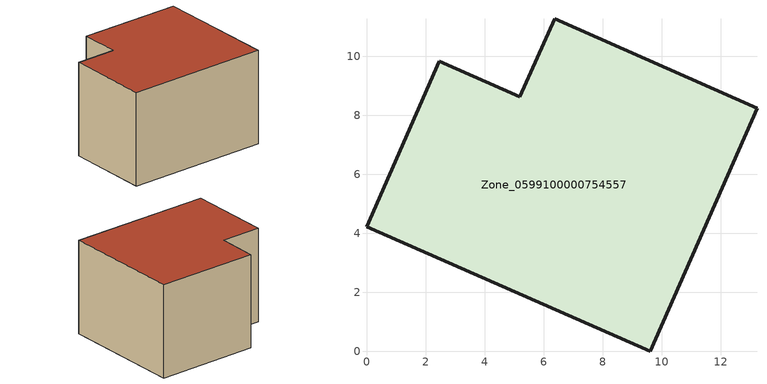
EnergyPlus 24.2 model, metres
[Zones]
Zone_0599100000754557
 floor ground (C_G): 9.62,0 0,4.22 2.46,9.82 5.2,8.63 6.38,11.27 13.23,8.24 z0
 wall outside (C_F): 0,4.22 9.62,0 13.23,8.24 6.38,11.27 5.2,8.63 2.46,9.82 0,4.22 z0:6.92
 roof outside (C_R): 2.46,9.82 0,4.22 9.62,0 13.23,8.24 6.38,11.27 5.2,8.63 z6.92
[BUILDING]
Pand.0599100000754557: North Axis=0; Terrain=City; Loads Convergence Tolerance Value=0.04; Temperature Convergence Tolerance Value=0.4; Solar Distribution=FullExterior; Maximum Number of Warmup Days=25; Minimum Number of Warmup Days=1
[Site:Location]
Rotterdam.The.Hague.AP_ZH_NLD Design_Conditions: Latitude=51.96; Longitude=4.45; Time Zone=1; Elevation=-4.5
[SITE:GROUNDTEMPERATURE:BUILDINGSURFACE]
18, 18, 18, 18, 18, 18, 18, 18, 18, 18, 18, 18
[MATERIAL] Thermal Absorptance=0.9; Solar Absorptance=0.7; Visible Absorptance=0.7
Name | Roughness | Thickness | Conductivity | Density | Specific Heat
G.D.2006-2014 | MediumSmooth | 0.15 | 0.06 | 540 | 1210
F.D.2006-2014 | Rough | 0.3 | 0.12 | 1920 | 840
R.D.2006-2014 | MediumRough | 0.2 | 0.08 | 1500 | 1000
[CONSTRUCTION]
C_G: G.D.2006-2014
C_F: F.D.2006-2014
C_R: R.D.2006-2014
[ZONE]
Zone_0599100000754557: Type=1; Multiplier=1; Ceiling Height=Autocalculate; Volume=Autocalculate; Floor Area=autocalculate; Part of Total Floor Area=Yes
[ZONEINFILTRATION:DESIGNFLOWRATE]
Infil_Zone_0599100000754557: Zone or ZoneList or Space or SpaceList=Zone_0599100000754557; Schedule=AlwaysOn; Design Flow Rate Calculation Method=Flow/Area; Flow Rate per Floor Area=0.0021; Constant Term Coefficient=1; Temperature Term Coefficient=0; Velocity Term Coefficient=0; Velocity Squared Term Coefficient=0
[HVACTEMPLATE:ZONE:IDEALLOADSAIRSYSTEM]
Zone_0599100000754557: Maximum Heating Supply Air Temperature=50; Minimum Cooling Supply Air Temperature=13; Maximum Heating Supply Air Humidity Ratio=0.0156; Minimum Cooling Supply Air Humidity Ratio=0.0077; Heating Limit=NoLimit; Cooling Limit=NoLimit; Dehumidification Control Type=ConstantSensibleHeatRatio; Cooling Sensible Heat Ratio=0.7; Dehumidification Setpoint=60; Humidification Control Type=None; Humidification Setpoint=30; Outdoor Air Method=None; Outdoor Air Flow Rate per Person=0.00944; Outdoor Air Flow Rate per Zone Floor Area=0; Outdoor Air Flow Rate per Zone=0; Demand Controlled Ventilation Type=None; Outdoor Air Economizer Type=NoEconomizer; Heat Recovery Type=None; Sensible Heat Recovery Effectiveness=0.7; Latent Heat Recovery Effectiveness=0.65
[ZONECONTROL:THERMOSTAT]
ThermostatControl_Zone_0599100000754557: Zone or ZoneList=Zone_0599100000754557; Control Type Schedule=DualSetpointControlType; Control 1=Thermostat_Zone_0599100000754557; Temperature Difference Between Cutout And Setpoint=0
[THERMOSTATSETPOINT:DUALSETPOINT]
Thermostat_Zone_0599100000754557: Heating Setpoint Temperature Schedule=HeatingSetpoint_Zone_0599100000754557; Cooling Setpoint Temperature Schedule=CoolingSetpoint_Zone_0599100000754557
[SCHEDULE:COMPACT]
HeatingSetpoint_Zone_0599100000754557: Through: 12/31, For: AllDays, Until: 24:00, 21
CoolingSetpoint_Zone_0599100000754557: Through: 12/31, For: AllDays, Until: 24:00, 24
DualSetpointControlType: Through: 12/31, For: AllDays, Until: 24:00, 4
AlwaysOn: Through: 12/31, For: AllDays, Until: 24:00, 1
